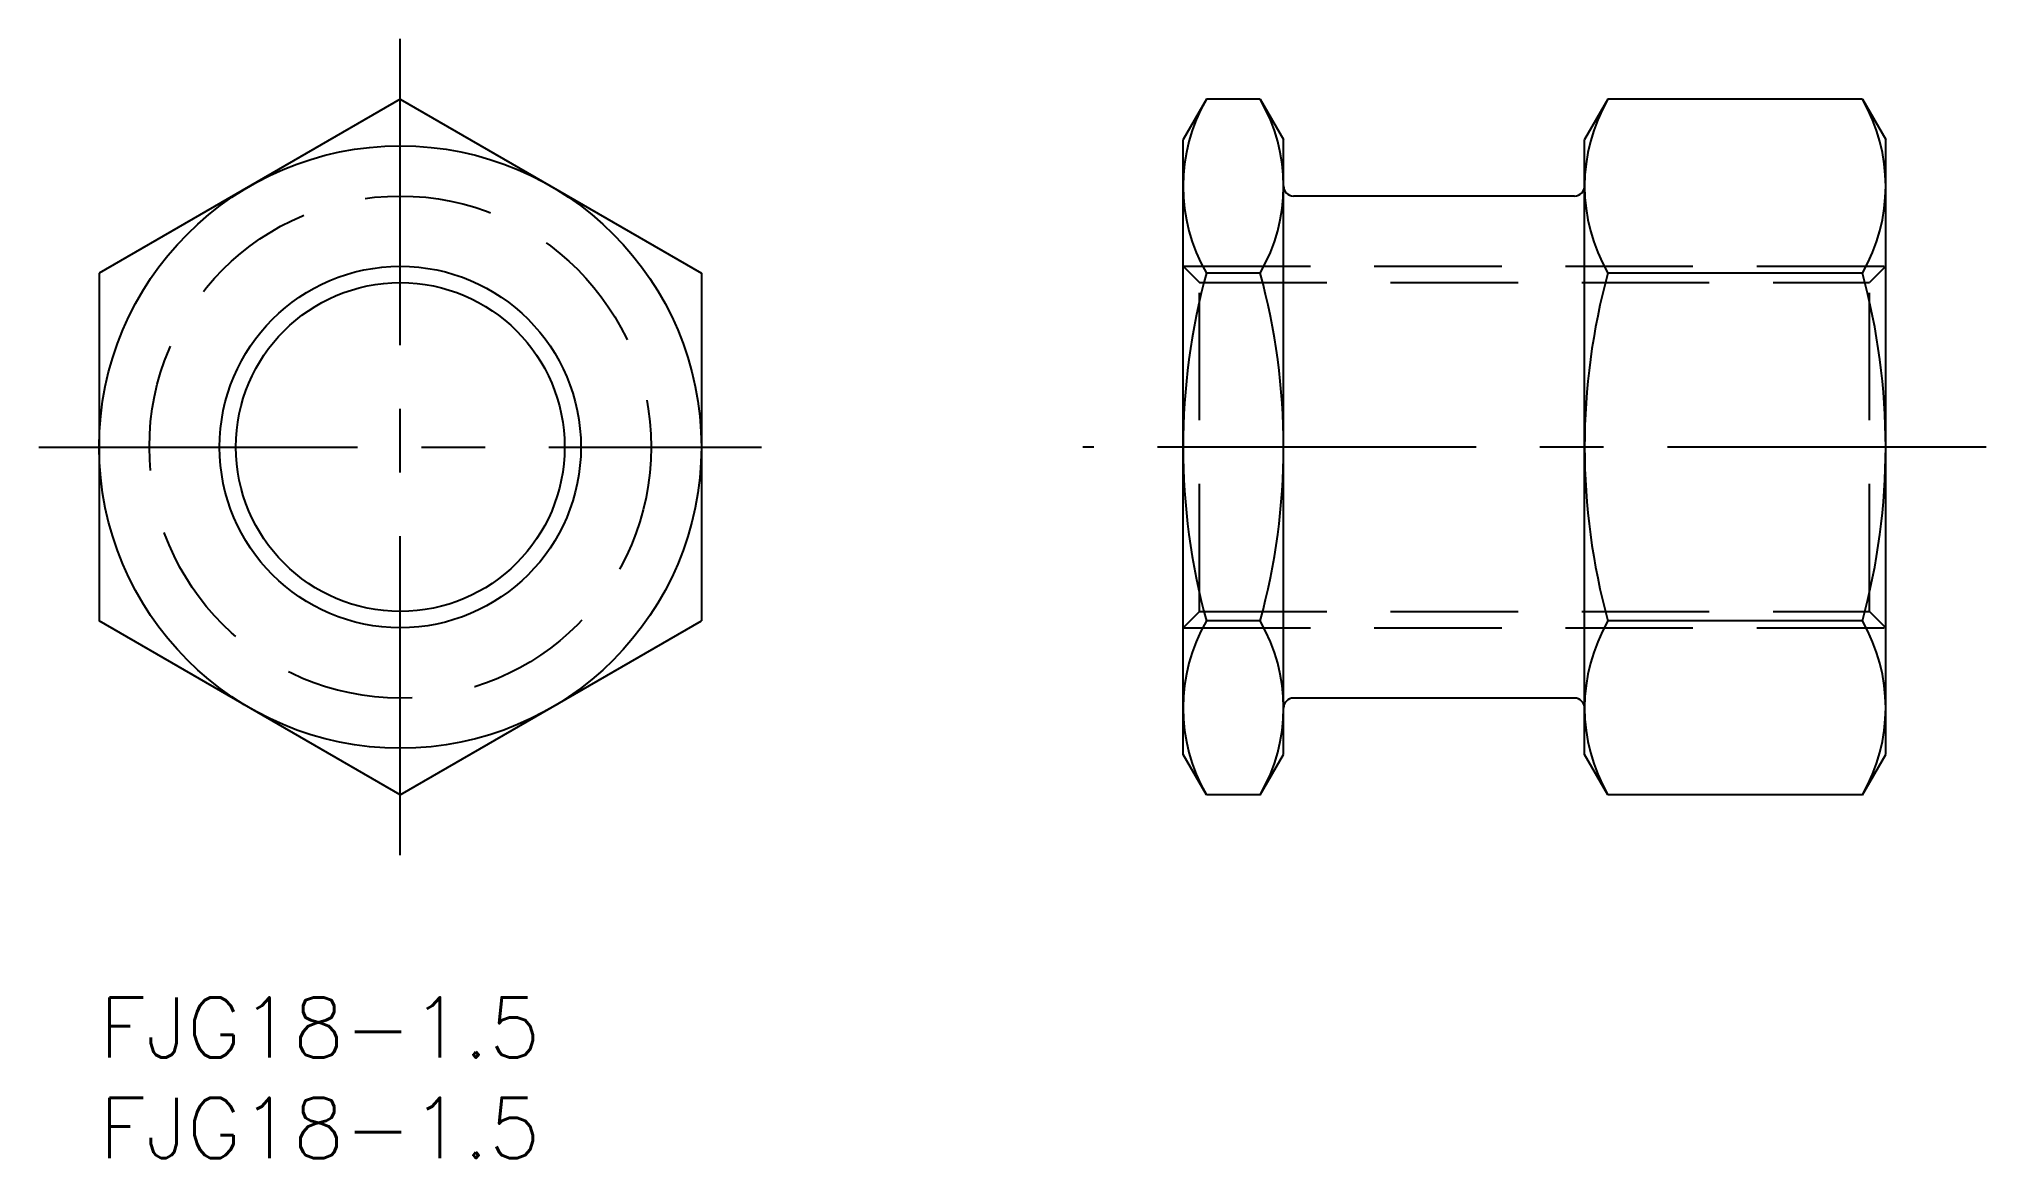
# Model space of a CAD drawing. Extents: x -3 to 94, y -8 to 47.7.
import ezdxf

# ---------------------------------------------------------------- set-up
doc = ezdxf.new("R2010")
doc.units = 0
doc.header["$LTSCALE"] = 0.5
doc.linetypes.add('CENTER', pattern=[50.8, 31.75, -6.35, 6.35, -6.35])
doc.linetypes.add('DASHED', pattern=[19.05, 12.7, -6.35])
for name, color, linetype in [('MSM_CENTER', 1, 'CENTER'), ('MSM_CONTINUOUS', 7, 'CONTINUOUS'), ('MSM_DASHED', 4, 'DASHED'), ('MSM_NARROW', 5, 'CONTINUOUS'), ('MSM_PART_NUMBER', 7, 'CONTINUOUS')]:
    doc.layers.add(name, color=color, linetype=linetype)
doc.styles.get("Standard").update_dxf_attribs({"font": 'txt.shx', "height": 3, "bigfont": 'bigfont.shx'})

# ---------------------------------------------------------------- blocks, each defined once
blk = doc.blocks.new('*U15')
at = {"layer": 'MSM_PART_NUMBER'}
blk.add_text('FJG18-1.5', height=3, dxfattribs=at).set_placement((0, -3))
blk = doc.blocks.new('*U16')
at = {"layer": 'MSM_PART_NUMBER'}
blk.add_text('FJG18-1.5', height=3, dxfattribs=at).set_placement((0, -8))

msp = doc.modelspace()

# ---------------------------------------------------------------- linework, layer by layer
at = {"layer": 'MSM_CENTER'}
for p, q in [((15, 7.084), (15, 47.725)), ((-3, 27.404), (33, 27.404)), ((94, 27.404), (49, 27.404))]:
    msp.add_line(p, q, dxfattribs=at)
at = {"layer": 'MSM_CONTINUOUS'}
for p, q in [((15, 44.725), (0, 36.064)), ((15, 44.725), (30, 36.064)), ((55.16, 44.725), (54, 42.715)), ((57.84, 44.725), (55.16, 44.725)), ((57.84, 44.725), (59, 42.715)), ((75.16, 44.725), (74, 42.715)), ((87.84, 44.725), (75.16, 44.725)), ((87.84, 44.725), (89, 42.715)), ((54, 12.093), (54, 42.715)), ((59, 12.093), (59, 42.715)), ((74, 12.093), (74, 42.715)), ((89, 12.093), (89, 42.715)), ((73.5, 39.904), (59.5, 39.904)), ((0, 36.064), (0, 18.744)), ((30, 36.064), (30, 18.744)), ((57.84, 36.064), (55.16, 36.064)), ((87.84, 36.064), (75.16, 36.064)), ((15, 10.084), (0, 18.744)), ((15, 10.084), (30, 18.744)), ((57.84, 18.744), (55.16, 18.744)), ((87.84, 18.744), (75.16, 18.744)), ((73.5, 14.904), (59.5, 14.904)), ((55.16, 10.084), (54, 12.093)), ((57.84, 10.084), (59, 12.093)), ((75.16, 10.084), (74, 12.093)), ((87.84, 10.084), (89, 12.093)), ((57.84, 10.084), (55.16, 10.084)), ((87.84, 10.084), (75.16, 10.084))]:
    msp.add_line(p, q, dxfattribs=at)
for radius in [15, 8.188]:
    msp.add_circle((15, 27.404), radius, dxfattribs=at)
for centre, radius, start, end in [((62.66, 40.395), 8.66, 150, 210), ((50.34, 40.395), 8.66, 330, 30), ((82.66, 40.395), 8.66, 150, 210), ((80.34, 40.395), 8.66, 330, 30), ((59.5, 40.404), 0.5, 180, 270), ((73.5, 40.404), 0.5, 270, 0), ((86.901, 27.404), 32.901, 164.73852, 195.26148), ((26.099, 27.404), 32.901, 344.73852, 15.26148), ((106.901, 27.404), 32.901, 164.73852, 195.26148), ((56.099, 27.404), 32.901, 344.73852, 15.26148), ((62.66, 14.414), 8.66, 150, 210), ((50.34, 14.414), 8.66, 330, 30), ((82.66, 14.414), 8.66, 150, 210), ((80.34, 14.414), 8.66, 330, 30), ((59.5, 14.404), 0.5, 90, 180), ((73.5, 14.404), 0.5, 0, 90)]:
    msp.add_arc(centre, radius, start, end, dxfattribs=at)
at = {"layer": 'MSM_DASHED'}
for p, q in [((54, 36.404), (89, 36.404)), ((54, 36.404), (54.812, 35.592)), ((89, 36.404), (88.188, 35.592)), ((54.812, 35.592), (88.188, 35.592)), ((54.812, 19.216), (54.812, 35.592)), ((88.188, 19.216), (88.188, 35.592)), ((54, 18.404), (54.812, 19.216)), ((54.812, 19.216), (88.188, 19.216)), ((89, 18.404), (88.188, 19.216)), ((54, 18.404), (89, 18.404))]:
    msp.add_line(p, q, dxfattribs=at)
msp.add_circle((15, 27.404), 12.5, dxfattribs=at)
at = {"layer": 'MSM_NARROW'}
msp.add_circle((15, 27.404), 9, dxfattribs=at)

# ---------------------------------------------------------------- block references
at = {"layer": 'MSM_CONTINUOUS'}
for name in ['*U15', '*U16']:
    msp.add_blockref(name, (0, 0), dxfattribs=at)

doc.saveas('drawing.dxf')
